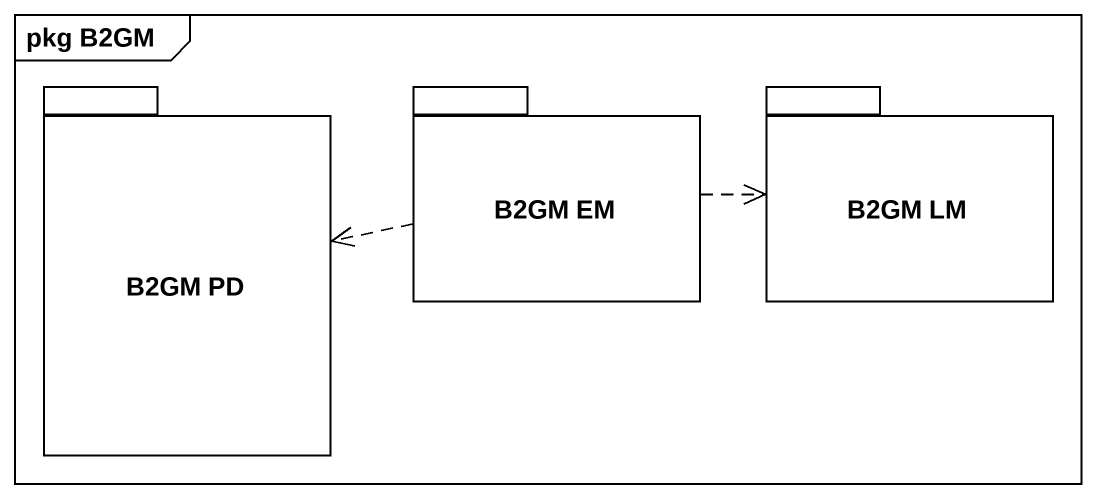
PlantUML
@startuml
mainframe pkg B2GM
package "B2GM PD" as B2GM_PD {
}
package "B2GM EM" as B2GM_EM {
}
package "B2GM LM" as B2GM_LM {
}
B2GM_EM .left.> B2GM_PD
B2GM_EM .right.> B2GM_LM
@enduml
